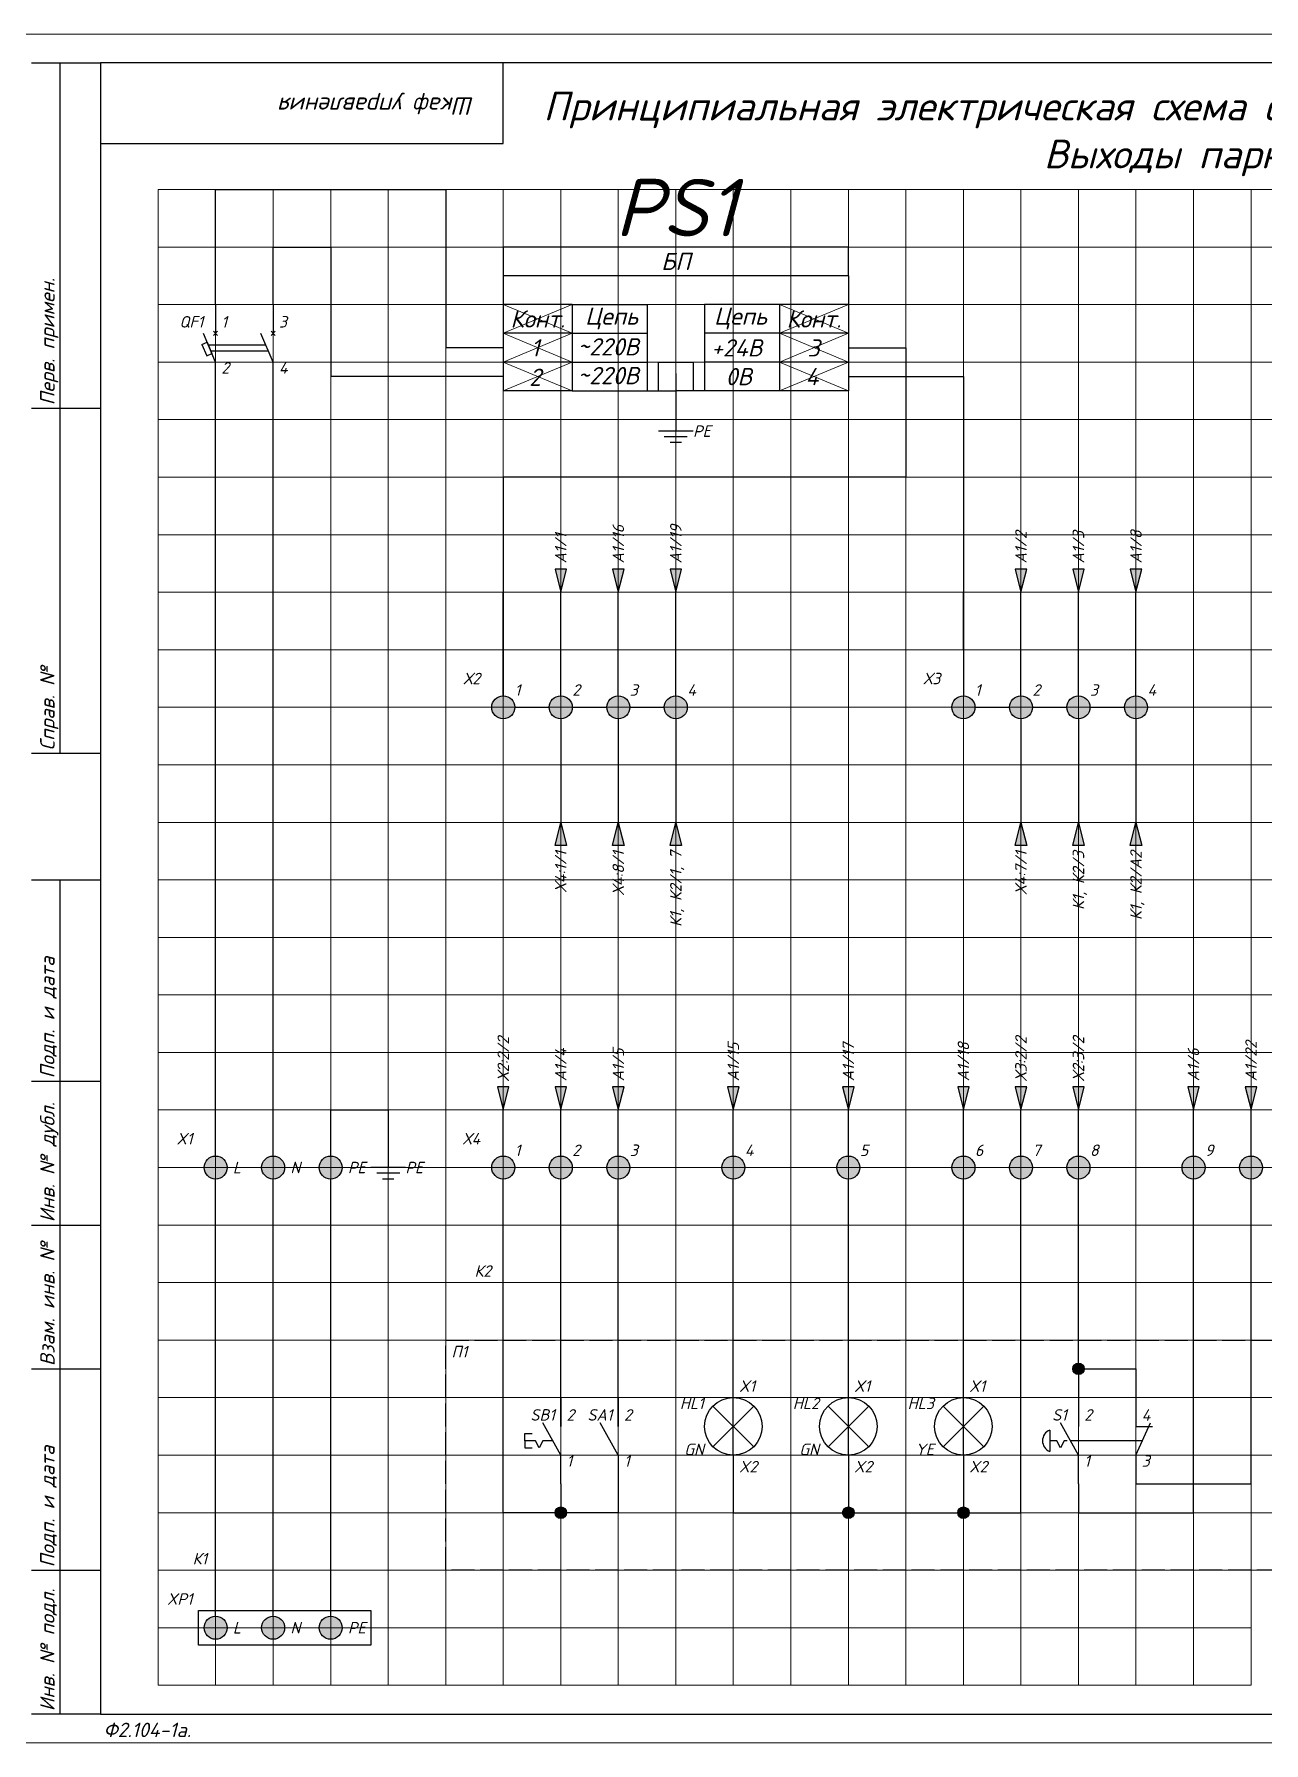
# Model space of a CAD drawing. Header units: millimetres. Extents: x 0 to 53000, y -591 to 24400.
# Drawn here: x 21028.5 to 21242.2, y 12803 to 13100 of the extents above; entities that cross this region are included whole.
import ezdxf
from ezdxf.enums import TextEntityAlignment as Align

# ---------------------------------------------------------------- set-up
doc = ezdxf.new("R2010")
doc.units = ezdxf.units.MM
doc.linetypes.add('Ш4х1_Гост_ЕСКД', pattern=[5, 4, -1])
for name, color, linetype, lineweight in [('Основная', 7, 'Continuous', 30), ('Тонкая для кабелей', 7, 'Continuous', 15), ('Штриховая', 7, 'Ш4х1_Гост_ЕСКД', 30)]:
    doc.layers.add(name, color=color, linetype=linetype, lineweight=lineweight)
doc.layers.add('Привязки', color=2, linetype='Continuous', lineweight=0, plot=False, transparency=0.8)
doc.layers.add('рамка', color=253, linetype='Continuous', lineweight=5, transparency=0.8)
doc.styles.add('текст', font='isocpeui.ttf')

# ---------------------------------------------------------------- blocks, each defined once
blk = doc.blocks.new('*U434')
at = {"layer": 'Привязки'}
blk.add_line((350, 1300), (-1850, 1300), dxfattribs=at)
blk = doc.blocks.new('*U435')
at = {"layer": 'Привязки', "color": 0, "linetype": 'ByBlock', "lineweight": -2, "transparency": 16777216}
blk.add_blockref('*U434', (14100, 0), dxfattribs=at)
blk = doc.blocks.new('*U110')
for p, q in [((8, 292), (20, 292)), ((13, 232), (13, 292)), ((90, 292), (90, 292)), ((90, 292), (90, 292)), ((90, 278), (90, 292)), ((90, 292), (90, 292)), ((90, 292), (90, 292)), ((90, 292), (90, 292)), ((20, 278), (90, 278)), ((8, 232), (20, 232)), ((13, 172), (13, 232)), ((8, 172), (20, 172)), ((8, 150), (20, 150)), ((13, 115), (13, 150)), ((8, 115), (20, 115)), ((13, 90), (13, 115)), ((8, 90), (20, 90)), ((13, 65), (13, 90)), ((8, 65), (20, 65)), ((13, 30), (13, 65)), ((8, 30), (20, 30)), ((13, 5), (13, 30)), ((20, 5), (8, 5))]:
    blk.add_line(p, q)
blk.add_lwpolyline([(20, 5), (415, 5), (415, 292), (20, 292)], close=True)
at = {"layer": 'Привязки'}
blk.add_lwpolyline([(0, 0), (420, 0), (420, 297), (0, 297)], close=True, dxfattribs=at)
at = {"layer": 'рамка'}
blk.add_lwpolyline([(0, 297), (420, 297), (420, 0), (0, 0)], close=True, dxfattribs=at)
at = {"style": 'текст'}
for s, p in [('Перв. примен.', (12, 232.5)), ('Справ. №', (12, 172.5)), ('Подп. и дата', (12, 115.5)), ('Инв. № дубл.', (12, 90.5)), ('Взам. инв. №', (12, 65.5)), ('Подп. и дата', (12, 30.5)), ('Инв. № подл.', (12, 5.5))]:
    blk.add_text(s, height=2.5, rotation=90, dxfattribs=at).set_placement(p)
for s, height, p in [('Ф2.104-1.', 0.005, (20, 4.99)), ('Ф2.104-1а.', 2.5, (20.5, 1))]:
    blk.add_text(s, height=height, dxfattribs=at).set_placement(p)
for tag, p, height in [('12', (90, 292), 0.00000373), ('13', (90, 292), 0.00000373), ('27', (90, 292), 0.00000522), ('29', (105, 249), 3.5), ('ИЗМ2', (230.5, 16), 2.5), ('ЛИСТИЗМ2', (237.5, 16), 2.5), ('№ДОКУМИЗМ2', (247.5, 16), 2.5), ('28', (415, 20), 0.0000438), ('ОБОЗНАЧЕНИЕ', (300, 11), 5), ('ИЗМ1', (230.5, 11), 2.5), ('ЛИСТИЗМ1', (237.5, 11), 2.5), ('№ДОКУМИЗМ1', (247.5, 11), 2.5), ('ПОДПИЗМ1', (270.5, 11), 2.5), ('ДАТАИЗМ1', (285.5, 11), 2.5), ('ДАТАНКОНТР', (285.5, 11), 2.5), ('ДАТАУТВ', (285.5, 6), 2.5), ('РАЗРАБ', (415, 5), 0.0000135), ('ЛИСТОВ', (415, 5), 0.0000135), ('ПРОВ', (415, 5), 0.0000135), ('ТКОНТР', (415, 5), 0.0000135), ('НКОНТР', (415, 5), 0.0000135), ('УТВ', (415, 5), 0.0000135), ('10', (415, 5), 0.0000135), ('11', (415, 5), 0.0000135), ('ПОДПИЗМ2', (415, 5), 0.0000135), ('ДАТАИЗМ2', (415, 5), 0.0000135), ('ИЗМ3', (415, 5), 0.0000135), ('ЛИСТИЗМ3', (415, 5), 0.0000135), ('№ДОКУМИЗМ3', (415, 5), 0.0000135), ('ПОДПИЗМ3', (415, 5), 0.0000135), ('ДАТАИЗМ3', (415, 5), 0.0000135), ('ИЗМ4', (415, 5), 0.0000135), ('ЛИСТИЗМ4', (415, 5), 0.0000135), ('№ДОКУМИЗМ4', (415, 5), 0.0000135), ('ПОДПИЗМ4', (415, 5), 0.0000135), ('ДАТАИЗМ4', (415, 5), 0.0000135), ('ДАТАРАЗРАБ', (415, 5), 0.0000135), ('ДАТАПРОВ', (415, 5), 0.0000135), ('ДАТАТКОНТР', (415, 5), 0.0000135)]:
    blk.add_attdef(tag, p, '', height=height, dxfattribs=at)
for tag, p, height, rotation in [('ОБОЗНАЧЕНИЕ-ВЕРХ', (85, 286), 3.5, 180), ('ПРИМЕНЯЕМОСТЬ', (19, 232.5), 2.5, 90), ('СПРАВ№', (19, 172.5), 2.5, 90), ('ДАТАУЧЁТАДУБЛ', (19, 115.5), 2.5, 90), ('ИНВ№ДУБЛ', (19, 90.5), 2.5, 90), ('ВЗАМИНВ№', (19, 65.5), 2.5, 90), ('ДАТАУЧЁТА', (19, 30.5), 2.5, 90), ('ИНВ№ПОДЛ', (19, 5.5), 2.5, 90)]:
    blk.add_attdef(tag, p, '', height=height, rotation=rotation, dxfattribs=at)
blk.add_attdef('30', text='', height=5, dxfattribs=at).set_placement((355, 34), align=Align.MIDDLE)
for tag, height, p in [('ЛИСТ', 2.5, (410, 9)), ('НАИМЕНОВАНИЕ1', 0.000027, (415, 5)), ('НАИМЕНОВАНИЕ2', 0.0000189, (415, 5)), ('НАИМЕНОВАНИЕ3', 0.0000189, (415, 5)), ('НАИМЕНОВАНИЕ4', 0.0000135, (415, 5)), ('МАССА', 0.0000189, (415, 5)), ('МАСШТАБ', 0.0000189, (415, 5)), ('МАТЕРИАЛ1', 0.0000135, (415, 5)), ('МАТЕРИАЛ2', 0.0000135, (415, 5)), ('МАТЕРИАЛ3', 0.0000135, (415, 5)), ('ПРЕДПРИЯТИЕ1', 0.0000189, (415, 5)), ('ПРЕДПРИЯТИЕ2', 0.0000189, (415, 5)), ('ПРЕДПРИЯТИЕ3', 0.0000189, (415, 5))]:
    blk.add_attdef(tag, text='', height=height, dxfattribs=at).set_placement(p, align=Align.CENTER)
for tag in ['ЛИТЕРА', 'ЛИТЕРА2', 'ЛИТЕРА3']:
    blk.add_attdef(tag, text='', height=0.0000135, dxfattribs=at).set_placement((415, 5), align=Align.RIGHT)
for tag in ['ИНДЕКС', 'ИНДЕКС2', 'ИНДЕКС3']:
    blk.add_attdef(tag, text='', height=0.0000135, dxfattribs=at).set_placement((415, 5), align=Align.TOP_LEFT)

msp = doc.modelspace()

# ---------------------------------------------------------------- hatches: boundary and pattern name
at = {"layer": 'Основная'}
h = msp.add_hatch(color=256, dxfattribs=at)
h.dxf.hatch_style = 1
h.paths.add_polyline_path([(21120, 13003), (21121, 13007), (21120, 13007)])
h.paths.add_polyline_path([(21120, 13003), (21120, 13007), (21119, 13007)])
h = msp.add_hatch(color=256, dxfattribs=at)
h.dxf.hatch_style = 1
h.paths.add_polyline_path([(21130, 13003), (21131, 13007), (21130, 13007)])
h.paths.add_polyline_path([(21130, 13003), (21130, 13007), (21129, 13007)])
h = msp.add_hatch(color=256, dxfattribs=at)
h.dxf.hatch_style = 1
h.paths.add_polyline_path([(21140, 13003), (21141, 13007), (21140, 13007)])
h.paths.add_polyline_path([(21140, 13003), (21140, 13007), (21139, 13007)])
h = msp.add_hatch(color=256, dxfattribs=at)
h.dxf.hatch_style = 1
h.paths.add_polyline_path([(21200, 13003), (21201, 13007), (21200, 13007)])
h.paths.add_polyline_path([(21200, 13003), (21200, 13007), (21199, 13007)])
h = msp.add_hatch(color=256, dxfattribs=at)
h.dxf.hatch_style = 1
h.paths.add_polyline_path([(21210, 13003), (21211, 13007), (21210, 13007)])
h.paths.add_polyline_path([(21210, 13003), (21210, 13007), (21209, 13007)])
h = msp.add_hatch(color=256, dxfattribs=at)
h.dxf.hatch_style = 1
h.paths.add_polyline_path([(21220, 13003), (21221, 13007), (21220, 13007)])
h.paths.add_polyline_path([(21220, 13003), (21220, 13007), (21219, 13007)])
at = {"layer": 'Основная', "true_color": 0x939598}
h = msp.add_hatch(color=252, dxfattribs=at)
h.dxf.hatch_style = 1
h.paths.add_polyline_path([(21108, 12983, 1), (21112, 12983, 1)])
h = msp.add_hatch(color=252, dxfattribs=at)
h.dxf.hatch_style = 1
h.paths.add_polyline_path([(21118, 12983, 1), (21122, 12983, 1)])
h = msp.add_hatch(color=252, dxfattribs=at)
h.dxf.hatch_style = 1
h.paths.add_polyline_path([(21128, 12983, 1), (21132, 12983, 1)])
h = msp.add_hatch(color=252, dxfattribs=at)
h.dxf.hatch_style = 1
h.paths.add_polyline_path([(21138, 12983, 1), (21142, 12983, 1)])
at = {"layer": 'Основная', "true_color": 0x22346e}
h = msp.add_hatch(color=159, dxfattribs=at)
h.dxf.hatch_style = 1
h.paths.add_polyline_path([(21188, 12983, 1), (21192, 12983, 1)])
h = msp.add_hatch(color=159, dxfattribs=at)
h.dxf.hatch_style = 1
h.paths.add_polyline_path([(21198, 12983, 1), (21202, 12983, 1)])
h = msp.add_hatch(color=159, dxfattribs=at)
h.dxf.hatch_style = 1
h.paths.add_polyline_path([(21208, 12983, 1), (21212, 12983, 1)])
h = msp.add_hatch(color=159, dxfattribs=at)
h.dxf.hatch_style = 1
h.paths.add_polyline_path([(21218, 12983, 1), (21222, 12983, 1)])
at = {"layer": 'Основная'}
h = msp.add_hatch(color=256, dxfattribs=at)
h.dxf.hatch_style = 1
h.paths.add_polyline_path([(21120, 12963), (21121, 12959), (21120, 12959)])
h.paths.add_polyline_path([(21120, 12963), (21120, 12959), (21119, 12959)])
h = msp.add_hatch(color=256, dxfattribs=at)
h.dxf.hatch_style = 1
h.paths.add_polyline_path([(21130, 12963), (21131, 12959), (21130, 12959)])
h.paths.add_polyline_path([(21130, 12963), (21130, 12959), (21129, 12959)])
h = msp.add_hatch(color=256, dxfattribs=at)
h.dxf.hatch_style = 1
h.paths.add_polyline_path([(21140, 12963), (21141, 12959), (21140, 12959)])
h.paths.add_polyline_path([(21140, 12963), (21140, 12959), (21139, 12959)])
h = msp.add_hatch(color=256, dxfattribs=at)
h.dxf.hatch_style = 1
h.paths.add_polyline_path([(21200, 12963), (21201, 12959), (21200, 12959)])
h.paths.add_polyline_path([(21200, 12963), (21200, 12959), (21199, 12959)])
h = msp.add_hatch(color=256, dxfattribs=at)
h.dxf.hatch_style = 1
h.paths.add_polyline_path([(21210, 12963), (21211, 12959), (21210, 12959)])
h.paths.add_polyline_path([(21210, 12963), (21210, 12959), (21209, 12959)])
h = msp.add_hatch(color=256, dxfattribs=at)
h.dxf.hatch_style = 1
h.paths.add_polyline_path([(21220, 12963), (21221, 12959), (21220, 12959)])
h.paths.add_polyline_path([(21220, 12963), (21220, 12959), (21219, 12959)])
h = msp.add_hatch(color=256, dxfattribs=at)
h.dxf.hatch_style = 1
h.paths.add_polyline_path([(21110, 12913), (21111, 12917), (21110, 12917)])
h.paths.add_polyline_path([(21110, 12913), (21110, 12917), (21109, 12917)])
h = msp.add_hatch(color=256, dxfattribs=at)
h.dxf.hatch_style = 1
h.paths.add_polyline_path([(21120, 12913), (21121, 12917), (21120, 12917)])
h.paths.add_polyline_path([(21120, 12913), (21120, 12917), (21119, 12917)])
h = msp.add_hatch(color=256, dxfattribs=at)
h.dxf.hatch_style = 1
h.paths.add_polyline_path([(21130, 12913), (21131, 12917), (21130, 12917)])
h.paths.add_polyline_path([(21130, 12913), (21130, 12917), (21129, 12917)])
h = msp.add_hatch(color=256, dxfattribs=at)
h.dxf.hatch_style = 1
h.paths.add_polyline_path([(21150, 12913), (21151, 12917), (21150, 12917)])
h.paths.add_polyline_path([(21150, 12913), (21150, 12917), (21149, 12917)])
h = msp.add_hatch(color=256, dxfattribs=at)
h.dxf.hatch_style = 1
h.paths.add_polyline_path([(21170, 12913), (21171, 12917), (21170, 12917)])
h.paths.add_polyline_path([(21170, 12913), (21170, 12917), (21169, 12917)])
h = msp.add_hatch(color=256, dxfattribs=at)
h.dxf.hatch_style = 1
h.paths.add_polyline_path([(21190, 12913), (21191, 12917), (21190, 12917)])
h.paths.add_polyline_path([(21190, 12913), (21190, 12917), (21189, 12917)])
h = msp.add_hatch(color=256, dxfattribs=at)
h.dxf.hatch_style = 1
h.paths.add_polyline_path([(21200, 12913), (21201, 12917), (21200, 12917)])
h.paths.add_polyline_path([(21200, 12913), (21200, 12917), (21199, 12917)])
h = msp.add_hatch(color=256, dxfattribs=at)
h.dxf.hatch_style = 1
h.paths.add_polyline_path([(21210, 12913), (21211, 12917), (21210, 12917)])
h.paths.add_polyline_path([(21210, 12913), (21210, 12917), (21209, 12917)])
h = msp.add_hatch(color=256, dxfattribs=at)
h.dxf.hatch_style = 1
h.paths.add_polyline_path([(21230, 12913), (21231, 12917), (21230, 12917)])
h.paths.add_polyline_path([(21230, 12913), (21230, 12917), (21229, 12917)])
h = msp.add_hatch(color=256, dxfattribs=at)
h.dxf.hatch_style = 1
h.paths.add_polyline_path([(21240, 12913), (21241, 12917), (21240, 12917)])
h.paths.add_polyline_path([(21240, 12913), (21240, 12917), (21239, 12917)])
at = {"layer": 'Основная', "true_color": 0x939598}
h = msp.add_hatch(color=252, dxfattribs=at)
h.dxf.hatch_style = 1
h.paths.add_polyline_path([(21058, 12903, 1), (21062, 12903, 1)])
at = {"layer": 'Основная', "true_color": 0x22346e}
h = msp.add_hatch(color=159, dxfattribs=at)
h.dxf.hatch_style = 1
h.paths.add_polyline_path([(21068, 12903, 1), (21072, 12903, 1)])
at = {"layer": 'Основная'}
h = msp.add_hatch(color=256, dxfattribs=at)
h.dxf.hatch_style = 1
h.set_gradient(color1=(19, 103, 52), color2=(200, 201, 45))
h.paths.add_polyline_path([(21078, 12903, 1), (21082, 12903, 1)])
at = {"layer": 'Основная', "true_color": 0x939598}
h = msp.add_hatch(color=252, dxfattribs=at)
h.dxf.hatch_style = 1
h.paths.add_polyline_path([(21108, 12903, 1), (21112, 12903, 1)])
h = msp.add_hatch(color=252, dxfattribs=at)
h.dxf.hatch_style = 1
h.paths.add_polyline_path([(21118, 12903, 1), (21122, 12903, 1)])
h = msp.add_hatch(color=252, dxfattribs=at)
h.dxf.hatch_style = 1
h.paths.add_polyline_path([(21128, 12903, 1), (21132, 12903, 1)])
h = msp.add_hatch(color=252, dxfattribs=at)
h.dxf.hatch_style = 1
h.paths.add_polyline_path([(21148, 12903, 1), (21152, 12903, 1)])
h = msp.add_hatch(color=252, dxfattribs=at)
h.dxf.hatch_style = 1
h.paths.add_polyline_path([(21168, 12903, 1), (21172, 12903, 1)])
h = msp.add_hatch(color=252, dxfattribs=at)
h.dxf.hatch_style = 1
h.paths.add_polyline_path([(21188, 12903, 1), (21192, 12903, 1)])
at = {"layer": 'Основная', "true_color": 0x22346e}
h = msp.add_hatch(color=159, dxfattribs=at)
h.dxf.hatch_style = 1
h.paths.add_polyline_path([(21198, 12903, 1), (21202, 12903, 1)])
at = {"layer": 'Основная', "true_color": 0x939598}
h = msp.add_hatch(color=252, dxfattribs=at)
h.dxf.hatch_style = 1
h.paths.add_polyline_path([(21208, 12903, 1), (21212, 12903, 1)])
h = msp.add_hatch(color=252, dxfattribs=at)
h.dxf.hatch_style = 1
h.paths.add_polyline_path([(21228, 12903, 1), (21232, 12903, 1)])
h = msp.add_hatch(color=252, dxfattribs=at)
h.dxf.hatch_style = 1
h.paths.add_polyline_path([(21238, 12903, 1), (21242, 12903, 1)])
at = {"layer": 'Основная'}
h = msp.add_hatch(color=256, dxfattribs=at)
h.dxf.hatch_style = 1
h.paths.add_polyline_path([(21210, 12868), (21210, 12869, -0.414213562), (21211, 12868)])
h.paths.add_polyline_path([(21209, 12868, -0.414213562), (21210, 12869), (21210, 12868)])
h.paths.add_polyline_path([(21211, 12868, -0.414213562), (21210, 12867), (21210, 12868)])
h.paths.add_polyline_path([(21210, 12868), (21210, 12867, -0.414213562), (21209, 12868)])
h = msp.add_hatch(color=256, dxfattribs=at)
h.dxf.hatch_style = 1
h.paths.add_polyline_path([(21120, 12843), (21120, 12844, -0.414213562), (21121, 12843)])
h.paths.add_polyline_path([(21119, 12843, -0.414213562), (21120, 12844), (21120, 12843)])
h.paths.add_polyline_path([(21121, 12843, -0.414213562), (21120, 12842), (21120, 12843)])
h.paths.add_polyline_path([(21120, 12843), (21120, 12842, -0.414213562), (21119, 12843)])
h = msp.add_hatch(color=256, dxfattribs=at)
h.dxf.hatch_style = 1
h.paths.add_polyline_path([(21170, 12843), (21170, 12844, -0.414213562), (21171, 12843)])
h.paths.add_polyline_path([(21169, 12843, -0.414213562), (21170, 12844), (21170, 12843)])
h.paths.add_polyline_path([(21171, 12843, -0.414213562), (21170, 12842), (21170, 12843)])
h.paths.add_polyline_path([(21170, 12843), (21170, 12842, -0.414213562), (21169, 12843)])
h = msp.add_hatch(color=256, dxfattribs=at)
h.dxf.hatch_style = 1
h.paths.add_polyline_path([(21190, 12843), (21190, 12844, -0.414213562), (21191, 12843)])
h.paths.add_polyline_path([(21189, 12843, -0.414213562), (21190, 12844), (21190, 12843)])
h.paths.add_polyline_path([(21191, 12843, -0.414213562), (21190, 12842), (21190, 12843)])
h.paths.add_polyline_path([(21190, 12843), (21190, 12842, -0.414213562), (21189, 12843)])
at = {"layer": 'Основная', "true_color": 0x939598}
h = msp.add_hatch(color=252, dxfattribs=at)
h.dxf.hatch_style = 1
h.paths.add_polyline_path([(21058, 12823, 1), (21062, 12823, 1)])
at = {"layer": 'Основная', "true_color": 0x22346e}
h = msp.add_hatch(color=159, dxfattribs=at)
h.dxf.hatch_style = 1
h.paths.add_polyline_path([(21068, 12823, 1), (21072, 12823, 1)])
at = {"layer": 'Основная'}
h = msp.add_hatch(color=256, dxfattribs=at)
h.dxf.hatch_style = 1
h.set_gradient(color1=(19, 103, 52), color2=(200, 201, 45))
h.paths.add_polyline_path([(21078, 12823, 1), (21082, 12823, 1)])

# ---------------------------------------------------------------- linework, layer by layer
for p, q in [((21060, 13073), (21080, 13073)), ((21060, 13063), (21060, 13073)), ((21080, 13073), (21100, 13073)), ((21100, 13073), (21100, 13045.5)), ((21060, 13053), (21060, 13063)), ((21070, 13063), (21080, 13063)), ((21070, 13058), (21070, 13063)), ((21080, 13063), (21080, 13040.5)), ((21110, 13063), (21110, 13058)), ((21170, 13058), (21170, 13063)), ((21070, 13053), (21070, 13058)), ((21110, 13058), (21110, 13053)), ((21170, 13058), (21170, 13053)), ((21060, 13053), (21060, 13048)), ((21070, 13053), (21070, 13048)), ((21110, 13053), (21110, 13048)), ((21122, 13053), (21122, 13048)), ((21122, 13053), (21135, 13053)), ((21135, 13053), (21135, 13038)), ((21158, 13053), (21145, 13053)), ((21145, 13053), (21145, 13038)), ((21158, 13053), (21158, 13048)), ((21170, 13053), (21170, 13048)), ((21060, 13043), (21057.87931, 13047.94828)), ((21060.35355, 13048.35355), (21059.64645, 13047.64645)), ((21059.64645, 13048.35355), (21060.35355, 13047.64645)), ((21060, 13048), (21060.35355, 13048.35355)), ((21070, 13043), (21067.87931, 13047.94828)), ((21070.35355, 13048.35355), (21069.64645, 13047.64645)), ((21069.64645, 13048.35355), (21070.35355, 13047.64645)), ((21070, 13048), (21070.35355, 13048.35355)), ((21110, 13048), (21110, 13043)), ((21122, 13048), (21122, 13043)), ((21122, 13048), (21135, 13048)), ((21158, 13048), (21145, 13048)), ((21158, 13048), (21158, 13043)), ((21170, 13048), (21170, 13043)), ((21057.59194, 13046.08022), (21058.51108, 13046.47414)), ((21057.59194, 13046.08022), (21058.44908, 13044.08022)), ((21058.44908, 13044.08022), (21059.36823, 13044.47414)), ((21058.51108, 13046.47414), (21059.36823, 13044.47414)), ((21058.72537, 13045.97414), (21068.72537, 13045.97414)), ((21059.15394, 13044.97414), (21069.15394, 13044.97414)), ((21110, 13045.5), (21100, 13045.5)), ((21170, 13045.5), (21180, 13045.5)), ((21180, 13045.5), (21180, 13023)), ((21060, 13038), (21060, 13043)), ((21070, 13038), (21070, 13043)), ((21110, 13043), (21110, 13038)), ((21122, 13043), (21122, 13038)), ((21122, 13043), (21135, 13043)), ((21137, 13038), (21137, 13043)), ((21137, 13043), (21143, 13043)), ((21143, 13043), (21143, 13038)), ((21158, 13043), (21145, 13043)), ((21158, 13043), (21158, 13038)), ((21170, 13043), (21170, 13038)), ((21110, 13040.5), (21080, 13040.5)), ((21140, 13041), (21140, 13031)), ((21170, 13040.5), (21180, 13040.5)), ((21180, 13040.5), (21190, 13040.5)), ((21190, 13040.5), (21190, 13013)), ((21060, 12905), (21060, 13038)), ((21070, 12905), (21070, 13038)), ((21122, 13038), (21140, 13038)), ((21158, 13038), (21140, 13038)), ((21143, 13031), (21137, 13031)), ((21142, 13030), (21138, 13030)), ((21141, 13029), (21139, 13029)), ((21180, 13023), (21110, 13023)), ((21110, 13023), (21110, 12985)), ((21190, 13023), (21190, 12985)), ((21119, 13007), (21120, 13003)), ((21121, 13007), (21119, 13007)), ((21120, 13003), (21121, 13007)), ((21129, 13007), (21130, 13003)), ((21131, 13007), (21129, 13007)), ((21130, 13003), (21131, 13007)), ((21139, 13007), (21140, 13003)), ((21141, 13007), (21139, 13007)), ((21140, 13003), (21141, 13007)), ((21199, 13007), (21200, 13003)), ((21201, 13007), (21199, 13007)), ((21200, 13003), (21201, 13007)), ((21209, 13007), (21210, 13003)), ((21211, 13007), (21209, 13007)), ((21210, 13003), (21211, 13007)), ((21219, 13007), (21220, 13003)), ((21221, 13007), (21219, 13007)), ((21220, 13003), (21221, 13007)), ((21110, 12993), (21110, 13003)), ((21120, 12993), (21120, 13003)), ((21130, 12993), (21130, 13003)), ((21140, 12993), (21140, 13003)), ((21190, 12993), (21190, 13003)), ((21200, 12993), (21200, 13003)), ((21210, 12993), (21210, 13003)), ((21220, 12993), (21220, 13003)), ((21110, 12985), (21110, 12993)), ((21120, 12985), (21120, 12993)), ((21130, 12985), (21130, 12993)), ((21130, 12985), (21130, 12993)), ((21140, 12985), (21140, 12993)), ((21190, 12993), (21190, 12985)), ((21200, 12985), (21200, 12993)), ((21210, 12985), (21210, 12993)), ((21220, 12985), (21220, 12993)), ((21112, 12983), (21118, 12983)), ((21122, 12983), (21128, 12983)), ((21132, 12983), (21138, 12983)), ((21192, 12983), (21198, 12983)), ((21202, 12983), (21208, 12983)), ((21212, 12983), (21218, 12983)), ((21120, 12981), (21120, 12973)), ((21130, 12981), (21130, 12973)), ((21140, 12981), (21140, 12973)), ((21200, 12981), (21200, 12973)), ((21210, 12981), (21210, 12973)), ((21220, 12981), (21220, 12973)), ((21120, 12973), (21120, 12963)), ((21130, 12973), (21130, 12963)), ((21140, 12973), (21140, 12963)), ((21200, 12973), (21200, 12963)), ((21210, 12973), (21210, 12963)), ((21220, 12973), (21220, 12963)), ((21119, 12959), (21120, 12963)), ((21120, 12963), (21121, 12959)), ((21129, 12959), (21130, 12963)), ((21130, 12963), (21131, 12959)), ((21139, 12959), (21140, 12963)), ((21140, 12963), (21141, 12959)), ((21199, 12959), (21200, 12963)), ((21200, 12963), (21201, 12959)), ((21209, 12959), (21210, 12963)), ((21210, 12963), (21211, 12959)), ((21219, 12959), (21220, 12963)), ((21220, 12963), (21221, 12959)), ((21121, 12959), (21119, 12959)), ((21131, 12959), (21129, 12959)), ((21141, 12959), (21139, 12959)), ((21201, 12959), (21199, 12959)), ((21211, 12959), (21209, 12959)), ((21221, 12959), (21219, 12959)), ((21109, 12917), (21110, 12913)), ((21111, 12917), (21109, 12917)), ((21110, 12913), (21111, 12917)), ((21119, 12917), (21120, 12913)), ((21121, 12917), (21119, 12917)), ((21120, 12913), (21121, 12917)), ((21129, 12917), (21130, 12913)), ((21131, 12917), (21129, 12917)), ((21130, 12913), (21131, 12917)), ((21149, 12917), (21150, 12913)), ((21151, 12917), (21149, 12917)), ((21150, 12913), (21151, 12917)), ((21169, 12917), (21170, 12913)), ((21171, 12917), (21169, 12917)), ((21170, 12913), (21171, 12917)), ((21189, 12917), (21190, 12913)), ((21191, 12917), (21189, 12917)), ((21190, 12913), (21191, 12917)), ((21199, 12917), (21200, 12913)), ((21201, 12917), (21199, 12917)), ((21200, 12913), (21201, 12917)), ((21209, 12917), (21210, 12913)), ((21211, 12917), (21209, 12917)), ((21210, 12913), (21211, 12917)), ((21229, 12917), (21230, 12913)), ((21231, 12917), (21229, 12917)), ((21230, 12913), (21231, 12917)), ((21239, 12917), (21240, 12913)), ((21241, 12917), (21239, 12917)), ((21240, 12913), (21241, 12917)), ((21080, 12905), (21080, 12913)), ((21080, 12913), (21090, 12913)), ((21090, 12913), (21090, 12903)), ((21110, 12905), (21110, 12913)), ((21120, 12905), (21120, 12913)), ((21130, 12905), (21130, 12913)), ((21130, 12905), (21130, 12913)), ((21150, 12905), (21150, 12913)), ((21170, 12905), (21170, 12913)), ((21190, 12905), (21190, 12913)), ((21190, 12905), (21190, 12913)), ((21200, 12905), (21200, 12913)), ((21210, 12905), (21210, 12913)), ((21210, 12905), (21210, 12913)), ((21230, 12905), (21230, 12913)), ((21230, 12905), (21230, 12913)), ((21240, 12905), (21240, 12913)), ((21240, 12905), (21240, 12913)), ((21093, 12903), (21087, 12903)), ((21092, 12902), (21088, 12902)), ((21060, 12845), (21060, 12901)), ((21070, 12845), (21070, 12901)), ((21080, 12825), (21080, 12901)), ((21091, 12901), (21089, 12901)), ((21110, 12843), (21110, 12901)), ((21120, 12858), (21120, 12901)), ((21130, 12858), (21130, 12901)), ((21150, 12853), (21150, 12901)), ((21170, 12853), (21170, 12901)), ((21190, 12853), (21190, 12901)), ((21200, 12843), (21200, 12901)), ((21210, 12868), (21210, 12901)), ((21230, 12843), (21230, 12901)), ((21240, 12848), (21240, 12901)), ((21120, 12868), (21120, 12873)), ((21150, 12868), (21150, 12873)), ((21170, 12868), (21170, 12873)), ((21190, 12868), (21190, 12873)), ((21210, 12868), (21210, 12873)), ((21210, 12868), (21220, 12868)), ((21210, 12868), (21210, 12858)), ((21220, 12868), (21220, 12863)), ((21120, 12863), (21120, 12858)), ((21130, 12863), (21130, 12858)), ((21146.46447, 12861.53553), (21153.53553, 12854.46447)), ((21146.46447, 12854.46447), (21153.53553, 12861.53553)), ((21166.46447, 12861.53553), (21173.53553, 12854.46447)), ((21166.46447, 12854.46447), (21173.53553, 12861.53553)), ((21186.46447, 12861.53553), (21193.53553, 12854.46447)), ((21186.46447, 12854.46447), (21193.53553, 12861.53553)), ((21220, 12863), (21220, 12858)), ((21120, 12853), (21116.875, 12858.625)), ((21130, 12853), (21126.875, 12858.625)), ((21205, 12857.375), (21205, 12853.625)), ((21210, 12853), (21206.875, 12858.625)), ((21220, 12853), (21222.5, 12858.625)), ((21220, 12858), (21222.8678, 12858)), ((21113.75, 12856.75), (21115, 12856.75)), ((21113.75, 12855.5), (21113.75, 12856.75)), ((21115.625, 12855.5), (21113.75, 12855.5)), ((21113.75, 12855.5), (21113.75, 12854.25)), ((21113.75, 12854.25), (21115, 12854.25)), ((21116.25, 12854.25), (21115.625, 12855.5)), ((21116.875, 12855.5), (21116.25, 12854.25)), ((21118.61111, 12855.5), (21116.875, 12855.5)), ((21206.25, 12855.5), (21205, 12855.5)), ((21206.875, 12854.25), (21206.25, 12855.5)), ((21207.5, 12855.5), (21206.875, 12854.25)), ((21208.05105, 12855.5), (21207.5, 12855.5)), ((21221.11111, 12855.5), (21208.61111, 12855.5)), ((21120, 12848), (21120, 12853)), ((21130, 12853), (21130, 12848)), ((21150, 12853), (21150, 12848)), ((21170, 12853), (21170, 12848)), ((21190, 12853), (21190, 12848)), ((21210, 12848), (21210, 12853)), ((21220, 12853), (21220, 12848)), ((21120, 12848), (21120, 12843)), ((21130, 12848), (21130, 12843)), ((21150, 12848), (21150, 12843)), ((21170, 12848), (21170, 12843)), ((21190, 12848), (21190, 12843)), ((21210, 12848), (21210, 12843)), ((21220, 12848), (21240, 12848)), ((21060, 12825), (21060, 12845)), ((21070, 12825), (21070, 12845)), ((21120, 12843), (21110, 12843)), ((21130, 12843), (21120, 12843)), ((21150, 12843), (21190, 12843)), ((21190, 12843), (21200, 12843)), ((21210, 12843), (21230, 12843)), ((21057, 12826), (21087, 12826)), ((21057, 12820), (21057, 12826)), ((21087, 12826), (21087, 12820)), ((21087, 12820), (21057, 12820))]:
    msp.add_line(p, q, dxfattribs=at)
at = {"layer": 'Основная', "ltscale": 100}
msp.add_line((21170, 13063), (21110, 13063), dxfattribs=at)
at = {"layer": 'Основная', "ltscale": 0.05}
for p, q in [((21170, 13058), (21110, 13058)), ((21122, 13053), (21110, 13053)), ((21170, 13053), (21158, 13053)), ((21122, 13048), (21110, 13048)), ((21170, 13048), (21158, 13048)), ((21122, 13043), (21110, 13043)), ((21170, 13043), (21158, 13043)), ((21122, 13038), (21110, 13038)), ((21170, 13038), (21158, 13038))]:
    msp.add_line(p, q, dxfattribs=at)
at = {"layer": 'Основная'}
for centre, radius in [((21110, 12983), 2), ((21120, 12983), 2), ((21130, 12983), 2), ((21140, 12983), 2), ((21190, 12983), 2), ((21200, 12983), 2), ((21210, 12983), 2), ((21220, 12983), 2), ((21060, 12903), 2), ((21070, 12903), 2), ((21080, 12903), 2), ((21110, 12903), 2), ((21120, 12903), 2), ((21130, 12903), 2), ((21150, 12903), 2), ((21170, 12903), 2), ((21190, 12903), 2), ((21200, 12903), 2), ((21210, 12903), 2), ((21230, 12903), 2), ((21240, 12903), 2), ((21210, 12868), 1), ((21150, 12858), 5), ((21170, 12858), 5), ((21190, 12858), 5), ((21120, 12843), 1), ((21170, 12843), 1), ((21190, 12843), 1), ((21060, 12823), 2), ((21070, 12823), 2), ((21080, 12823), 2)]:
    msp.add_circle(centre, radius, dxfattribs=at)
msp.add_arc((21205.78125, 12855.5), 2.03125, 112.6198649, 247.3801351, dxfattribs=at)
at = {"layer": 'Привязки'}
for p, q in [((21050, 13073), (21420, 13073)), ((21050, 12813), (21050, 13073)), ((21060, 13073), (21060, 12813)), ((21070, 13073), (21070, 12813)), ((21080, 13073), (21080, 12813)), ((21090, 13073), (21090, 12813)), ((21100, 13073), (21100, 12813)), ((21110, 13073), (21110, 12813)), ((21120, 13073), (21120, 12813)), ((21130, 13073), (21130, 12813)), ((21140, 13073), (21140, 12813)), ((21150, 13073), (21150, 12813)), ((21160, 13073), (21160, 12813)), ((21170, 13073), (21170, 12813)), ((21180, 13073), (21180, 12813)), ((21190, 13073), (21190, 12813)), ((21200, 13073), (21200, 12813)), ((21210, 13073), (21210, 12813)), ((21220, 13073), (21220, 12813)), ((21230, 13073), (21230, 12813)), ((21240, 13073), (21240, 12833)), ((21050, 13063), (21420, 13063)), ((21050, 13053), (21420, 13053)), ((21110, 13048), (21122, 13053)), ((21110, 13053), (21122, 13048)), ((21158, 13048), (21170, 13053)), ((21158, 13053), (21170, 13048)), ((21110, 13043), (21122, 13048)), ((21110, 13048), (21122, 13043)), ((21158, 13043), (21170, 13048)), ((21158, 13048), (21170, 13043)), ((21050, 13043), (21420, 13043)), ((21110, 13038), (21122, 13043)), ((21110, 13043), (21122, 13038)), ((21158, 13038), (21170, 13043)), ((21158, 13043), (21170, 13038)), ((21050, 13033), (21420, 13033)), ((21050, 13023), (21420, 13023)), ((21050, 13013), (21420, 13013)), ((21050, 13003), (21420, 13003)), ((21050, 12993), (21420, 12993)), ((21050, 12983), (21420, 12983)), ((21050, 12973), (21420, 12973)), ((21050, 12963), (21420, 12963)), ((21050, 12953), (21420, 12953)), ((21050, 12943), (21420, 12943)), ((21050, 12933), (21420, 12933)), ((21050, 12923), (21420, 12923)), ((21050, 12913), (21420, 12913)), ((21050, 12903), (21420, 12903)), ((21050, 12893), (21420, 12893)), ((21050, 12883), (21420, 12883)), ((21050, 12873), (21420, 12873)), ((21050, 12863), (21420, 12863)), ((21050, 12853), (21420, 12853)), ((21050, 12843), (21420, 12843)), ((21050, 12833), (21240, 12833)), ((21420, 12833), (21240, 12833)), ((21240, 12833), (21240, 12813)), ((21050, 12823), (21240, 12823)), ((21240, 12813), (21050, 12813))]:
    msp.add_line(p, q, dxfattribs=at)
at = {"layer": 'Тонкая для кабелей'}
for p, q in [((21242, 12883), (21105, 12883)), ((21082, 12833), (21056, 12833))]:
    msp.add_line(p, q, dxfattribs=at)
at = {"layer": 'Штриховая'}
for p, q in [((21100, 12873), (21250, 12873)), ((21100, 12833), (21100, 12873)), ((21250, 12833), (21100, 12833))]:
    msp.add_line(p, q, dxfattribs=at)

# ---------------------------------------------------------------- block references
ref = msp.add_blockref('*U110', (21020, 12803))
ref.add_attrib('ОБОЗНАЧЕНИЕ-ВЕРХ', 'Шкаф управления', (21105, 13089), dxfattribs={"height": 3, "rotation": 180, "style": 'текст'})
at = {"layer": 'Привязки'}
msp.add_blockref('*U435', (8350, 11800), dxfattribs=at)

# ---------------------------------------------------------------- texts
at = {"layer": 'Основная', "style": 'текст'}
for s, p in [('Конт.', (21116, 13050.5)), ('Конт.', (21164, 13050.5)), ('1', (21115.54847, 13045.4887)), ('3', (21163.95783, 13045.46551)), ('2', (21115.53427, 13040.36458)), ('4', (21163.66161, 13040.47244))]:
    msp.add_text(s, height=3, dxfattribs=at).set_placement(p, align=Align.MIDDLE_CENTER)
for s, p in [('Цепь', (21124.23158, 13049.5)), ('Цепь', (21146.6396, 13049.5)), ('~220B', (21122.87927, 13044.15317)), ('+24В', (21146.14584, 13043.97795)), ('~220B', (21122.87927, 13039.15317)), ('0В', (21148.65313, 13038.97795))]:
    msp.add_text(s, height=3, dxfattribs=at).set_placement(p)
for s, width, heights, insert, char_height, attachment_point in [('Принципиальная электрическая схема с питанием ПЛР 24VDC и питанием входов ПЛР 24VDC\\PВыходы парные. Все оборудование 24VDC', 333.9398066, [15.99579], (21270.0003, 13089.99996), 5, 2), ('БП', 52.1182882, [0], (21140, 13062), 3, 2), ('1', 3, [0], (21061, 13049), 2, 7), ('3', 3, [0], (21071, 13049), 2, 7), ('2', 3, [0], (21061, 13041), 2, 7), ('4', 3, [0], (21071, 13041), 2, 7), ('PE', 5, [0], (21143, 13031), 2, 4), ('Х2', 10, [0], (21106, 12987), 2, 9), ('Х3', 10, [0], (21186, 12987), 2, 9), ('1', 3, [0], (21112, 12985), 2, 7), ('2', 2, [1.8485], (21122, 12985), 2, 7), ('3', 3, [0], (21132, 12985), 2, 7), ('4', 3, [0], (21142, 12985), 2, 7), ('1', 3, [0], (21192, 12985), 2, 7), ('2', 3, [0], (21202, 12985), 2, 7), ('3', 3, [0], (21212, 12985), 2, 7), ('4', 3, [0], (21222, 12985), 2, 7), ('X1', 10, [0], (21056, 12907), 2, 9), ('Х4', 10, [0], (21106, 12907), 2, 9), ('1', 3, [0], (21112, 12905), 2, 7), ('2', 2, [1.8485], (21122, 12905), 2, 7), ('3', 3, [0], (21132, 12905), 2, 7), ('4', 2, [2.53758], (21152, 12905), 2, 7), ('5', 2, [1.8485], (21172, 12905), 2, 7), ('6', 3, [0], (21192, 12905), 2, 7), ('7', 3, [0], (21202, 12905), 2, 7), ('8', 3, [0], (21212, 12905), 2, 7), ('9', 3, [0], (21232, 12905), 2, 7), ('L', 5, [0], (21063, 12903), 2, 4), ('N', 5, [0], (21073, 12903), 2, 4), ('PE', 5, [0], (21083, 12903), 2, 4), ('PE', 5, [0], (21093, 12903), 2, 4), ('X1', 3, [0], (21151, 12864), 2, 7), ('X1', 3, [0], (21171, 12864), 2, 7), ('X1', 3, [0], (21191, 12864), 2, 7), ('2', 3, [0], (21121, 12859), 2, 7), ('2', 3, [0], (21131, 12859), 2, 7), ('2', 3, [0], (21211, 12859), 2, 7), ('4', 3, [0], (21221, 12859), 2, 7), ('1', 3, [0], (21121, 12851), 2, 7), ('1', 3, [0], (21131, 12851), 2, 7), ('X2', 3, [0], (21151, 12850), 2, 7), ('X2', 3, [0], (21171, 12850), 2, 7), ('X2', 3, [0], (21191, 12850), 2, 7), ('1', 3, [0], (21211, 12851), 2, 7), ('3', 3, [0], (21221, 12851), 2, 7), ('XP1', 10, [0], (21056, 12827), 2, 9), ('L', 5, [0], (21063, 12823), 2, 4), ('N', 5, [0], (21073, 12823), 2, 4), ('PE', 5, [0], (21083, 12823), 2, 4)]:
    msp.add_mtext_dynamic_manual_height_columns(s, width=width, gutter_width=200, heights=heights, dxfattribs=dict(at, insert=insert, char_height=char_height, attachment_point=attachment_point))
for s, insert, char_height, width, attachment_point in [('PS1', (21140, 13069.85509), 10, 15.4855599, 5), ('QF1', (21057.87931, 13049), 2, 3.8793103, 9), ('П1', (21101, 12870), 2, 3.8793103, 7), ('SB1', (21119, 12859), 2, 3.8793103, 9), ('SА1', (21129, 12859), 2, 3.8793103, 9), ('HL1', (21144.87931, 12861), 2, 3.8793103, 9), ('HL2', (21164.87931, 12861), 2, 3.8793103, 9), ('HL3', (21184.87931, 12861), 2, 3.8793103, 9), ('S1', (21208, 12859), 2, 3.8793103, 9), ('GN', (21144.87931, 12853), 2, 3.8793103, 9), ('GN', (21164.87931, 12853), 2, 3.8793103, 9), ('YE', (21184.87931, 12853), 2, 3.8793103, 9)]:
    msp.add_mtext(s, dxfattribs=dict(at, insert=insert, char_height=char_height, width=width, attachment_point=attachment_point))
at = {"layer": 'Основная', "char_height": 2, "rotation": 90, "style": 'текст'}
for s, width, heights, insert, attachment_point in [('А1/16', 19, [0], (21129, 13008), 1), ('А1/19', 19, [0], (21139, 13008), 1), ('А1/1', 17.1622158, [0.38545], (21119, 13008), 1), ('А1/2', 25.0297045, [0], (21199, 13008), 1), ('А1/3', 25.0297045, [0], (21209, 13008), 1), ('A1/8', 25.0297045, [0], (21219, 13008), 1), ('Х4:1/1', 5.8793103, [0], (21119, 12958), 3), ('Х4:8/1', 5.8793103, [0], (21129, 12958), 3), ('К1, К2/1, 7', 19, [0], (21139, 12958), 3), ('Х4:7/1', 19, [0], (21199, 12958), 3), ('К1, К2/3', 19, [0], (21209, 12958), 3), ('К1, К2/А2', 19, [0], (21219, 12958), 3), ('Х2:2/2', 5.8793103, [0], (21109, 12918), 1), ('Х3:2/2', 5.8793103, [0], (21199, 12918), 1), ('Х2:3/2', 5.8793103, [0], (21209, 12918), 1), ('А1/4', 5.8793103, [0], (21119, 12918), 1), ('А1/5', 5.8793103, [0], (21129, 12918), 1), ('А1/15', 5.8793103, [0], (21149, 12918), 1), ('А1/17', 5.8793103, [0], (21169, 12918), 1), ('А1/18', 5.8793103, [0], (21189, 12918), 1), ('А1/6', 5.8793103, [0], (21229, 12918), 1), ('А1/22', 5.8793103, [0], (21239, 12918), 1)]:
    msp.add_mtext_dynamic_manual_height_columns(s, width=width, gutter_width=200, heights=heights, dxfattribs=dict(at, insert=insert, attachment_point=attachment_point))
at = {"layer": 'Тонкая для кабелей', "char_height": 2, "attachment_point": 7, "style": 'текст'}
for s, width, insert in [('К2', 15.2567603, (21105, 12884)), ('\\pxt2;К1', 10, (21056, 12834))]:
    msp.add_mtext_dynamic_manual_height_columns(s, width=width, gutter_width=200, heights=[0], dxfattribs=dict(at, insert=insert))

doc.saveas('drawing.dxf')
